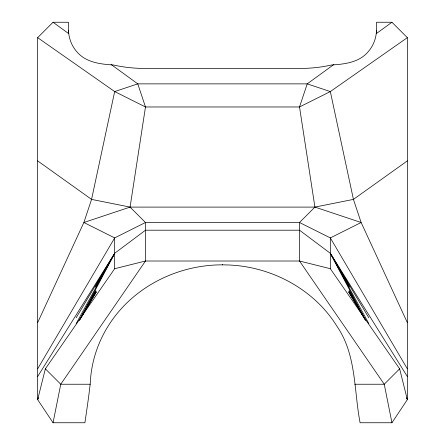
<?xml version="1.0" encoding="UTF-8"?>
<svg xmlns="http://www.w3.org/2000/svg" width="445" height="445" viewBox="0 0 445 445"><rect width="100%" height="100%" fill="white"/><g stroke="black" fill="none" stroke-linecap="round" stroke-linejoin="round"><path stroke-width="0.67" d="M376.537 30.188C376.27 37.992 373.455 45.785 368.254 51.648C359.271 62.445 344.653 64.208 331.625 64.976A76.918 38.164 0 0 1 299.518 68.463L145.482 68.463A76.918 38.164 0 0 1 113.375 64.976C100.348 64.208 85.729 62.445 76.746 51.648C71.545 45.785 68.73 37.992 68.463 30.188M68.463 33.419L68.463 22.25L53.055 22.25L37.653 37.653L37.653 399.643L53.055 422.75L84.912 422.75C86.831 409.539 88.878 396.328 90.274 383.05C91.225 360.956 98.773 339.279 111.417 321.162C136.665 284.539 181.482 263.668 225.609 264.909C269.676 265.582 313.519 288.399 336.898 326.191C356.551 354.698 353.814 390.243 360.088 422.75L391.945 422.75L407.347 399.643L407.347 37.653L391.945 22.25L376.537 22.25L376.537 33.419M407.347 368.838L330.329 237.903L299.518 222.5L145.482 222.5L130.079 207.097L145.482 106.972L137.778 83.866L111.044 64.425M53.055 422.75L60.759 384.241L145.482 261.009L145.482 222.5L114.671 237.903L37.653 368.838M407.347 37.653L330.329 91.57L307.222 83.866L137.778 83.866L114.671 91.57L91.57 199.393L83.866 222.5L114.671 237.903L114.671 268.713L45.357 368.838L37.653 399.643L38.626 397.802M37.653 322.625L83.866 222.5L130.079 207.097L314.921 207.097L353.43 199.393L407.347 160.884M80.044 319.098L114.671 253.305L145.482 230.204L299.518 230.204L330.329 253.305L407.347 376.537M76.162 323.587L114.671 253.305L37.653 376.537M80.145 319.137L95.898 290.852L80.106 319.026M95.419 287.003L114.671 253.305L76.162 317.813M80.551 318.475L96.381 291.82L79.054 320.7M333.956 64.425L307.222 83.866L299.518 106.972L314.921 207.097L299.518 222.5L299.518 261.009L384.241 384.241L391.945 422.75M37.653 37.653L114.671 91.57L145.482 106.972L299.518 106.972L330.329 91.57L353.43 199.393L361.134 222.5L330.329 237.903L330.329 268.713L399.643 368.838L384.241 384.241L354.782 384.241M376.214 33.687L391.945 22.25M114.671 268.713L145.482 261.009L299.518 261.009L330.329 268.713M90.218 384.241L60.759 384.241L45.357 368.838M130.079 207.097L91.57 199.393L37.653 160.884M314.921 207.097L361.134 222.5L407.347 322.625M53.055 22.25L68.786 33.687M365.946 320.7L348.619 291.82L364.449 318.475M368.838 317.813L330.329 253.305L364.956 319.098M349.581 287.003L330.329 253.305L368.838 323.587M364.894 319.026L349.103 290.852L364.856 319.137M406.374 397.802L407.347 399.643L399.643 368.838M222.5 264.508L222.5 264.875"/></g></svg>
